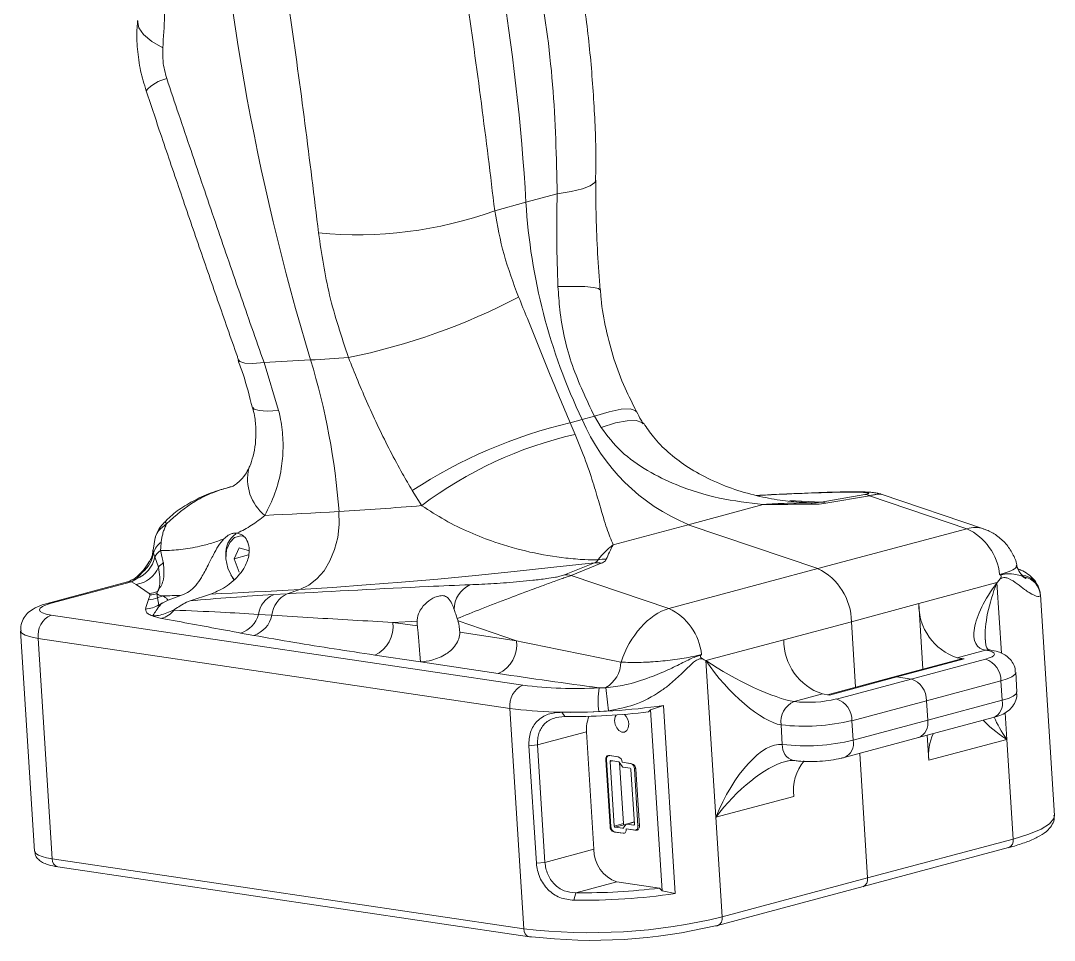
# Paper-space layout 'Лист2' of a CAD drawing. Header units: millimetres. Extents: x 17 to 391, y 20 to 263.
# Drawn here: x 288 to 391, y 20.4 to 112.1 of the extents above; entities that cross this region are included whole.
import ezdxf

# ---------------------------------------------------------------- set-up
doc = ezdxf.new("R2010")
doc.units = ezdxf.units.MM

psp = doc.layouts.new('Лист2')

# ---------------------------------------------------------------- linework, layer by layer
at = {"color": 7, "linetype": 'Continuous', "lineweight": 15}
for p, q in [((338.36, 93.96), (341.47, 94.79)), ((338.36, 93.96), (335.25, 93.12)), ((313.72, 73.21), (312.26, 77.99)), ((343.96, 72.31), (342.75, 71.98)), ((343.96, 72.31), (345.18, 72.63)), ((345.84, 71.51), (345.18, 72.63)), ((343.25, 70.82), (342.75, 71.98)), ((309.09, 65.63), (308.61, 65.51)), ((327.03, 65.22), (327.98, 63.71)), ((366.93, 64.98), (367.15, 65)), ((367.33, 65.01), (367.15, 65)), ((367.78, 64.07), (372.12, 64.83)), ((372.58, 64.71), (368.24, 63.96)), ((382.3, 61.42), (372.58, 64.71)), ((383.95, 61.4), (373.76, 64.86)), ((354.52, 61.82), (361.99, 63.83)), ((354.52, 61.82), (347.05, 59.82)), ((367.45, 57.44), (354.52, 61.82)), ((367.45, 57.44), (382.3, 61.42)), ((301.43, 60.53), (301.23, 59.29)), ((308.46, 58.76), (308.46, 58.65)), ((309.79, 59.5), (309.28, 58.43)), ((310.7, 58.81), (309.28, 58.43)), ((310.81, 59.22), (309.79, 59.5)), ((301.75, 57.58), (301.37, 58.61)), ((309.28, 58.43), (309.79, 57.09)), ((345.2, 58.02), (342.21, 56.81)), ((342.88, 56.76), (345.87, 57.97)), ((299.55, 56.43), (300.16, 57.08)), ((308.96, 56.81), (309.01, 56.71)), ((352.6, 53.46), (342.88, 56.76)), ((367.45, 57.44), (352.6, 53.46)), ((298.66, 56.11), (290.67, 53.97)), ((291.06, 53.99), (299.06, 56.13)), ((299.06, 56.13), (299.55, 56.43)), ((299.06, 56.13), (299.53, 55.86)), ((299.53, 55.86), (300.83, 54.96)), ((377.5, 53.95), (385.28, 56.04)), ((300.91, 54.83), (300.76, 54.35)), ((300.83, 54.96), (300.91, 54.83)), ((301.57, 54.95), (301.66, 55.17)), ((301.66, 54.54), (301.57, 54.95)), ((302.71, 54.3), (304.05, 54.78)), ((306.92, 54.9), (304.89, 54.23)), ((314.57, 54.93), (313.19, 54.85)), ((315.83, 55.36), (314.57, 54.93)), ((391.01, 32.83), (389.62, 54.82)), ((301.78, 53.81), (301.66, 54.54)), ((302.71, 54.3), (302.19, 54.04)), ((370.79, 52.15), (377.5, 53.95)), ((377.92, 47.42), (377.5, 53.95)), ((338.05, 45.83), (291.05, 52.81)), ((303.22, 53.31), (303.34, 53.38)), ((303.3, 53.3), (303.22, 53.31)), ((313.05, 52.79), (311.7, 52.88)), ((325.1, 52.08), (327.52, 52.19)), ((327.54, 51.72), (325.1, 52.08)), ((331.59, 52.22), (331.51, 52.46)), ((331.59, 52.22), (337.41, 50.25)), ((370.79, 52.15), (364.07, 50.35)), ((371.2, 45.62), (370.79, 52.15)), ((288.01, 51.24), (289.4, 29.28)), ((291.15, 28.52), (289.76, 50.48)), ((289.76, 50.48), (336.76, 43.49)), ((309.92, 51.02), (311.24, 50.78)), ((337.41, 50.25), (331.76, 51.09)), ((364.07, 50.35), (356.29, 48.27)), ((323.29, 48.82), (327.85, 48.14)), ((381.65, 48.42), (374.93, 46.62)), ((382.04, 48.44), (375.32, 46.64)), ((376.73, 46.43), (384.16, 48.42)), ((384.16, 49.3), (381.34, 48.55)), ((381.34, 48.55), (382.04, 48.44)), ((327.85, 48.14), (335.6, 46.98)), ((357.28, 32.65), (356.29, 48.27)), ((374.93, 46.62), (368.4, 44.87)), ((368.6, 44.84), (375.32, 46.64)), ((376.73, 46.43), (369.31, 44.44)), ((376.73, 46.43), (375.32, 46.64)), ((387.28, 45.15), (387.16, 47.1)), ((346.32, 45.57), (345.64, 45.56)), ((385.69, 46.26), (378.26, 44.27)), ((385.81, 44.31), (385.69, 46.26)), ((365.07, 44.19), (367.9, 44.95)), ((367.9, 44.95), (368.6, 44.84)), ((378.39, 42.32), (385.81, 44.31)), ((336.76, 43.49), (338.14, 21.53)), ((345.61, 43.18), (346.6, 43.26)), ((350.78, 43.35), (350.57, 43.16)), ((350.78, 43.35), (352.05, 43.79)), ((351.92, 25.32), (350.78, 43.35)), ((352.05, 43.79), (353.23, 25.04)), ((370.84, 42.28), (378.26, 44.27)), ((378.26, 44.27), (378.39, 42.32)), ((341.95, 43.12), (342.23, 42.69)), ((370.96, 40.33), (370.84, 42.28)), ((378.39, 42.32), (370.96, 40.33)), ((377.49, 40.6), (384.92, 42.59)), ((363.9, 39.91), (363.78, 41.86)), ((344.4, 41.17), (339.52, 39.87)), ((344.4, 41.17), (345.14, 29.46)), ((370.07, 38.61), (377.49, 40.6)), ((378.49, 38.33), (378.33, 40.82)), ((386.27, 40.42), (378.49, 38.33)), ((386.9, 30.48), (386.27, 40.42)), ((338.66, 39.78), (339.52, 39.87)), ((339.4, 28.07), (338.66, 39.78)), ((339.52, 39.87), (340.25, 28.15)), ((346.74, 31.74), (346.32, 38.37)), ((346.39, 38.36), (346.81, 31.73)), ((346.66, 38.81), (346.61, 38.79)), ((346.64, 38.81), (347.55, 38.67)), ((347.55, 38.67), (346.71, 38.8)), ((346.75, 38.21), (347.15, 31.77)), ((347.6, 38.18), (346.81, 38.3)), ((347.99, 37.67), (347.65, 38.15)), ((347.94, 38.13), (348.78, 38.01)), ((347.94, 38.13), (348.92, 37.99)), ((372.4, 26.6), (371.62, 39.02)), ((347.69, 38.09), (348.07, 32.02)), ((348.74, 37.53), (348.04, 37.63)), ((349.17, 31.95), (348.82, 37.42)), ((349.52, 31.8), (349.17, 37.47)), ((349.31, 37.45), (349.66, 31.78)), ((357.28, 32.65), (365.06, 34.73)), ((348.07, 32.02), (347.15, 31.77)), ((348.06, 31.57), (348.35, 31.95)), ((349.15, 32.18), (348.38, 31.97)), ((348.4, 31.97), (349.1, 31.87)), ((357.9, 22.71), (357.28, 32.65)), ((348.04, 31.06), (347.12, 31.19)), ((347.19, 31.18), (348.04, 31.06)), ((348.15, 31.91), (347.23, 31.66)), ((347.23, 31.66), (348.02, 31.55)), ((348.15, 31.91), (348.3, 31.89)), ((349.2, 31.37), (348.36, 31.49)), ((349.34, 31.35), (348.36, 31.49)), ((349.3, 31.37), (349.58, 31.45)), ((372.4, 26.6), (386.9, 30.48)), ((345.14, 29.46), (340.25, 28.15)), ((371.95, 25.74), (386.45, 29.62)), ((338.14, 21.53), (291.15, 28.52)), ((339.4, 28.07), (340.25, 28.15)), ((291.71, 27.72), (338.7, 20.73)), ((347.43, 26.22), (343.34, 25.12)), ((347.43, 26.22), (351.68, 25.58)), ((372.4, 26.6), (357.9, 22.71)), ((343.34, 25.12), (343.14, 24.38)), ((351.68, 25.58), (351.92, 25.32)), ((351.92, 25.32), (353.23, 25.04)), ((357.46, 21.85), (371.95, 25.74))]:
    psp.add_line(p, q, dxfattribs=at)
at = {"color": 8, "linetype": 'Continuous', "lineweight": 15}
for p, q in [((365.87, 64.05), (366.79, 64)), ((300.16, 57.08), (300.86, 58.17)), ((385.73, 49.01), (385.28, 56.04)), ((386.27, 40.42), (386.1, 43.06)), ((346.39, 38.39), (346.32, 38.37)), ((346.98, 38.28), (346.75, 38.21)), ((349.3, 37.5), (349.17, 37.47)), ((349.15, 32.17), (348.4, 31.97)), ((346.81, 31.75), (346.74, 31.74)), ((347.13, 31.2), (347.12, 31.19)), ((348.05, 31.56), (348.02, 31.55)), ((349.14, 31.88), (349.1, 31.87)), ((349.53, 31.4), (349.34, 31.35)), ((349.52, 31.8), (349.66, 31.84))]:
    psp.add_line(p, q, dxfattribs=at)
at = {"color": 8, "linetype": 'Continuous', "lineweight": 15, "flags": 128}
for points in [[(299.67, 112.07), (299.67, 112.05), (299.79, 111.37), (300.26, 110.68), (301.07, 110), (302.18, 109.37)], [(341.47, 94.79), (342.88, 95.03), (343.98, 95.3), (344.77, 95.6), (345.21, 95.92), (345.31, 96.16)], [(341.55, 85.57), (343.03, 85.58), (344.22, 85.55), (345.09, 85.47), (345.59, 85.36), (345.73, 85.24)], [(309.72, 78.26), (309.86, 78.09), (310.35, 77.92), (311.16, 77.89), (312.26, 77.99)], [(311.14, 73.49), (311.28, 73.33), (311.77, 73.19), (312.59, 73.15), (313.72, 73.21)], [(345.18, 72.63), (346.66, 73.07), (347.85, 73.32), (348.73, 73.37), (349.25, 73.21), (349.36, 73.08)], [(345.84, 71.51), (347.28, 71.96), (348.46, 72.19), (349.35, 72.21), (349.9, 72.02), (350.03, 71.88)], [(367.78, 64.07), (365.83, 64.18), (364.64, 64.22)], [(299.91, 56.94), (300.01, 57.02), (300.16, 57.08)], [(298.66, 56.11), (298.79, 56.14), (299.06, 56.13)], [(299.16, 56.33), (299.31, 56.39), (299.55, 56.43)], [(290.67, 53.97), (290.79, 53.99), (291.06, 53.99)], [(288.01, 51.24), (288.13, 51.02), (288.46, 50.81), (289.02, 50.63), (289.76, 50.48)], [(384.16, 49.3), (384.44, 49.34), (384.58, 49.33)], [(387.16, 47.1), (387.16, 47.08), (387.06, 46.87), (386.77, 46.66), (386.31, 46.45), (385.69, 46.26)], [(385.81, 44.31), (386.43, 44.5), (386.9, 44.71), (387.18, 44.92), (387.28, 45.13), (387.28, 45.15)], [(386.9, 30.48), (388.47, 30.96), (389.69, 31.48), (390.52, 32), (390.95, 32.53), (391.01, 32.83)], [(291.15, 28.52), (290.59, 28.62), (290.14, 28.74), (289.79, 28.87), (289.54, 29.03), (289.42, 29.19), (289.4, 29.28)]]:
    psp.add_lwpolyline(points, dxfattribs=at)
at = {"color": 7, "linetype": 'Continuous', "lineweight": 15, "flags": 128}
for points in [[(312.26, 77.99), (312.83, 78.02), (313.41, 78.05), (313.98, 78.08), (314.56, 78.11), (315.14, 78.14), (315.73, 78.18), (316.31, 78.21), (316.9, 78.24)], [(312.34, 62.75), (313.24, 62.79), (314.15, 62.83), (315.06, 62.88), (315.98, 62.93), (316.91, 62.98), (317.84, 63.03), (318.78, 63.08), (319.73, 63.14)], [(319.73, 63.14), (319.75, 61.83), (319.6, 60.55), (319.29, 59.33), (318.83, 58.22), (318.24, 57.23), (317.52, 56.42), (316.71, 55.78), (315.83, 55.36)], [(310.16, 60.69), (309.96, 60.71), (309.33, 60.54), (308.84, 60.06), (308.53, 59.31), (308.47, 58.42), (308.66, 57.48), (309.06, 56.64), (309.29, 56.34)], [(345.2, 58.02), (341.15, 57.57), (337.19, 57.14), (333.33, 56.76), (329.59, 56.4), (325.95, 56.09), (322.45, 55.81), (319.07, 55.57), (315.83, 55.36)], [(309.27, 56.32), (309.13, 56.52), (309.01, 56.71)], [(302.19, 54.71), (302.42, 54.72), (302.65, 54.73), (302.88, 54.74), (303.12, 54.75), (303.35, 54.76), (303.58, 54.76), (303.82, 54.77), (304.05, 54.78)], [(306.92, 54.9), (308, 54.95), (309.09, 55), (310.19, 55.06), (311.3, 55.11), (312.42, 55.17), (313.55, 55.23), (314.68, 55.3), (315.83, 55.36)], [(291.05, 52.81), (290.55, 52.91), (290.19, 53.03), (289.96, 53.18), (289.89, 53.33), (289.96, 53.5), (290.19, 53.67), (290.56, 53.84), (291.06, 53.99)], [(381.65, 48.42), (381.77, 48.45), (382.04, 48.44)], [(384.16, 48.42), (384.53, 48.54), (384.81, 48.66), (384.98, 48.79), (385.04, 48.92), (384.98, 49.03), (384.81, 49.14), (384.54, 49.23), (384.16, 49.3)], [(375.32, 46.64), (375.05, 46.65), (374.93, 46.62)], [(375.32, 46.64), (375.05, 46.65), (374.93, 46.62)], [(348.6, 41.92), (348.55, 41.56), (348.4, 41.29), (348.17, 41.14), (347.9, 41.14), (347.63, 41.29), (347.4, 41.56), (347.24, 41.91), (347.19, 42.29), (347.24, 42.65), (347.34, 42.84)], [(346.32, 38.37), (346.32, 38.47), (346.33, 38.56), (346.36, 38.64), (346.4, 38.7), (346.45, 38.76), (346.51, 38.79), (346.57, 38.81), (346.64, 38.81)], [(346.71, 38.8), (346.64, 38.8), (346.58, 38.78), (346.52, 38.75), (346.47, 38.69), (346.43, 38.63), (346.4, 38.55), (346.39, 38.46), (346.39, 38.36)], [(346.81, 38.3), (346.8, 38.3), (346.78, 38.3), (346.77, 38.29), (346.76, 38.28), (346.75, 38.27), (346.75, 38.25), (346.75, 38.23), (346.75, 38.21)], [(349.1, 31.87), (349.11, 31.87), (349.13, 31.87), (349.14, 31.88), (349.15, 31.89), (349.16, 31.9), (349.16, 31.92), (349.16, 31.94), (349.17, 31.95)], [(348.04, 31.06), (348.1, 31.06), (348.17, 31.08), (348.23, 31.11), (348.28, 31.16), (348.31, 31.23), (348.34, 31.31), (348.36, 31.4), (348.36, 31.49)], [(348.36, 31.49), (348.36, 31.4), (348.34, 31.31), (348.31, 31.23), (348.28, 31.16), (348.23, 31.11), (348.17, 31.08), (348.1, 31.06), (348.04, 31.06)], [(349.2, 31.37), (349.27, 31.37), (349.33, 31.39), (349.39, 31.42), (349.44, 31.47), (349.48, 31.54), (349.51, 31.62), (349.52, 31.71), (349.52, 31.8)], [(349.66, 31.78), (349.66, 31.69), (349.65, 31.6), (349.62, 31.52), (349.58, 31.45), (349.53, 31.4), (349.48, 31.37), (349.41, 31.35), (349.34, 31.35)], [(357.46, 21.85), (357.4, 21.84), (357.26, 21.84)], [(338.7, 20.73), (338.77, 20.72), (338.91, 20.74)]]:
    psp.add_lwpolyline(points, dxfattribs=at)
at = {"color": 7, "linetype": 'Continuous', "lineweight": 15}
for centre, radius, start, end in [((122.78, 81.33), 215.95, 3.3517, 15.7113), ((542.95, 146.9), 236.24, 183.0572, 196.894), ((396.24, 97.38), 57.98, 183.3841, 205.6248), ((321.53, 131.09), 40.37, 264.5397, 289.8652), ((308.02, 140.84), 63.63, 281.4693, 297.7317), ((296.74, 422.09), 344.44, 273.3556, 273.9842), ((249.93, 57.89), 70, 4.3002, 16.9067), ((362.06, 79.98), 19.65, 202.9715, 247.4474), ((354.15, 23.81), 49.5, 103.3166, 123.2216), ((352.14, 31.72), 40.1, 102.8156, 127.0608), ((366.66, 63.83), 0.21, 7.3439, 53.6828), ((367.76, 62.99), 1.09, 63.6604, 89.004), ((372.1, 63.74), 1.09, 63.6453, 89.041), ((297.65, 436.67), 374.18, 273.3829, 274.649), ((310.71, 59.01), 2.26, 123.4634, 186.279), ((379.87, 56.24), 5.72, 6.0375, 64.8279), ((303.08, 58.48), 1.91, 123.8244, 163.7495), ((298.44, 59.33), 2.82, 307.3452, 353.6004), ((303, 57.69), 1.87, 123.9005, 150.4127), ((298.51, 59.15), 2.92, 290.8337, 349.2369), ((303.73, 55.96), 2.56, 125.8924, 140.6669), ((345.36, 55.91), 2.12, 76.0183, 94.3235), ((346.16, 55.29), 3.09, 86.2711, 101.9683), ((299.1, 58.71), 2.88, 278.5287, 336.9691), ((342.37, 54.7), 2.12, 76.0243, 94.3561), ((364.86, 52.1), 5.93, 0.4625, 64.0776), ((333.94, 53.34), 2.74, 115.136, 179.1304), ((300.55, 57.77), 2.83, 275.7306, 292.9675), ((300.72, 57.68), 2.86, 273.8, 287.3113), ((302.87, 51.83), 2.96, 103.2294, 114.054), ((314.22, 52.52), 2.54, 113.8685, 171.9816), ((315.64, 52.55), 2.6, 114.3595, 174.7645), ((300.32, 56.22), 2.81, 272.6993, 301.2277), ((300.65, 57.14), 2.8, 272.2893, 291.1081), ((303.42, 51.27), 3.03, 114.0181, 122.8287), ((383.1, 53.86), 5.6, 179.0281, 251.6161), ((291.96, 50.79), 2.22, 114.1615, 187.8909), ((301.48, 54.7), 2.29, 284.7935, 322.4812), ((305.59, 52.06), 2.61, 149.6106, 151.5239), ((309.11, 53.58), 2.69, 287.6082, 344.7447), ((310.38, 53.37), 2.73, 288.352, 347.6738), ((350.17, 48.28), 5.72, 6.0375, 64.8279), ((322.02, 51.65), 3.11, 294.1615, 7.8909), ((331.61, 52.17), 4.09, 179.7129, 186.3482), ((327.47, 51.01), 4.29, 1.0224, 16.417), ((334.33, 49.82), 3.11, 294.1615, 7.8909), ((369.66, 50.26), 5.6, 179.0281, 251.6161), ((383.45, 46.3), 2.24, 359.0281, 71.6161), ((344.74, 48.23), 3.09, 300.7301, 358.0402), ((376.02, 44.31), 2.24, 359.0281, 71.6161), ((338.96, 43.8), 2.22, 114.1615, 187.8909), ((343.3, 86.98), 41.49, 262.7207, 273.2241), ((356.35, 44.25), 10.79, 173.0534, 185.6968), ((377.04, 48.02), 30.81, 184.5476, 188.8765), ((366.48, 56.19), 12.08, 263.3215, 283.5457), ((368.6, 42.32), 2.24, 359.0281, 71.6161), ((342.89, 91.51), 48.4, 262.7207, 273.2241), ((342.75, 108.02), 64.9, 269.2998, 278.2388), ((365.98, 42.16), 2.22, 114.1615, 187.8909), ((342.97, 104.7), 62.01, 269.3215, 277.0441), ((347.75, 41.44), 3.36, 157.8821, 184.6006), ((347.25, 41.93), 1.35, 359.4316, 46.484), ((366.12, 61.86), 20.13, 263.3215, 283.5457), ((376.83, 42.03), 1.59, 294.9234, 10.3567), ((366.25, 59.9), 20.13, 263.3215, 283.5457), ((383.87, 38.81), 5.4, 156.3304, 185.086), ((347.38, 38.14), 0.56, 359.0281, 71.6161), ((347.58, 38.1), 0.0813, 32.3318, 77.8758), ((369.73, 35.31), 4.71, 141.0661, 187.0941), ((348.06, 37.71), 0.0813, 212.3318, 257.8758), ((348.71, 37.42), 0.112, 359.0281, 71.6161), ((348.61, 37.48), 0.56, 359.0281, 71.6161), ((348.75, 37.46), 0.56, 359.0281, 71.6161), ((348.18, 32.01), 0.112, 179.0281, 251.6161), ((348.39, 31.92), 0.0495, 81.8427, 145.7877), ((347.3, 31.73), 0.56, 179.0281, 251.6161), ((347.37, 31.72), 0.56, 179.0281, 251.6161), ((347.26, 31.77), 0.112, 179.0281, 251.6161), ((348.02, 31.59), 0.0495, 261.8427, 325.7877), ((348.49, 29.4), 3.36, 179.0281, 251.6161), ((371.62, 26.45), 0.793, 294.9234, 10.3567), ((343.93, 89.27), 64.9, 269.2998, 278.2388), ((344.08, 87.13), 62.01, 269.3215, 277.0441), ((344.73, 77.08), 55.94, 263.2411, 283.6261), ((345.02, 72.37), 51.99, 263.2513, 283.6159)]:
    psp.add_arc(centre, radius, start, end, dxfattribs=at)
at = {"color": 8, "linetype": 'Continuous', "lineweight": 15}
for centre, radius, start, end in [((303.5, 102.4), 4.01, 103.5007, 138.2514), ((315.29, 66.36), 4.67, 166.4004, 230.7341), ((303.36, 62.79), 1.18, 214.6098, 227.17), ((387.65, 54.82), 1.95, 19.3399, 83.1688), ((387.63, 54.66), 1.99, 3.7588, 79.2238), ((384.35, 43.97), 1.5, 292.3005, 12.9796), ((369.51, 39.99), 1.49, 291.6561, 13.0631), ((365.42, 39.77), 1.52, 175.0203, 254.2218), ((386.17, 30.31), 0.749, 292.3005, 12.9796), ((291.9, 28.45), 0.758, 174.918, 255.0892), ((357.18, 22.55), 0.749, 292.3005, 12.9796), ((338.9, 21.46), 0.758, 174.918, 255.0892)]:
    psp.add_arc(centre, radius, start, end, dxfattribs=at)
for centre, major_axis, ratio, start_param, end_param in [((381.46, 55.91), (2.82, 5.35), 0.612726, 0.098366, 0.516181), ((388.81, 55.51), (3.49, 7.67), 0.40896, 1.687863, 2.48011), ((389.79, 39.89), (6.3, -3.39), 0.19117, 3.629312, 4.224644), ((389.79, 39.89), (-4.97, 5.68), 0.32753, 0.807875, 1.203149), ((360.8, 32.12), (5.37, 5.88), 0.382855, 0.539845, 1.823225)]:
    psp.add_ellipse(centre, major_axis=major_axis, ratio=ratio, start_param=start_param, end_param=end_param, dxfattribs=at)
at = {"color": 7, "linetype": 'Continuous', "lineweight": 15}
for centre, major_axis, ratio, start_param, end_param in [((388.81, 55.51), (5.37, 5.88), 0.382855, 1.823225, 3.394022), ((351.77, 47.95), (2.82, 5.35), 0.612726, 0.516181, 1.852896), ((341.65, 51.39), (44.64, -9.16), 0.043308, 4.626086, 4.860168), ((359.81, 47.75), (-4.97, 5.68), 0.32753, 1.203149, 2.773945), ((359.81, 47.75), (6.3, -3.39), 0.19117, 4.224644, 5.79544), ((341.82, 48.65), (44.97, -6.35), 0.055977, 4.581485, 4.805191), ((360.8, 32.12), (3.49, 7.67), 0.40896, 0.117067, 1.687863), ((360.8, 32.12), (5.37, 5.88), 0.382855, 0.497306, 0.539845)]:
    psp.add_ellipse(centre, major_axis=major_axis, ratio=ratio, start_param=start_param, end_param=end_param, dxfattribs=at)
for points, knots in [([(345.29, 96.15), (345.3, 96.44), (345.37, 98.77), (345.2, 103.13), (344.76, 109.23), (343.98, 115.31), (342.9, 121.35), (341.51, 127.36), (339.8, 133.29), (338.3, 137.83), (337.28, 140.36), (337.03, 140.96)], [0, 0, 0, 0, 0.019148, 0.152585, 0.286118, 0.419803, 0.553707, 0.687891, 0.822419, 0.957172, 1, 1, 1, 1]), ([(341.47, 94.79), (341.39, 98.43), (341.22, 105.74), (339.68, 116.76), (337.25, 127.8), (334.74, 135), (333.48, 138.62)], [0, 0, 0, 0, 0.244718, 0.49146, 0.744621, 1, 1, 1, 1]), ([(335.25, 93.12), (334.82, 96.67), (333.95, 103.79), (332.42, 114.81), (330.73, 126.05), (329.47, 133.59), (328.84, 137.37)], [0, 0, 0, 0, 0.244718, 0.49146, 0.744621, 1, 1, 1, 1]), ([(302.18, 109.37), (302.31, 111.48), (302.57, 115.75), (302.28, 122.15), (301.61, 128.28), (300.87, 132.05), (300.5, 133.95)], [0, 0, 0, 0, 0.264979, 0.537606, 0.766463, 1, 1, 1, 1]), ([(311.46, 134.58), (311.48, 134.44), (312.09, 130.78), (313.26, 123.51), (314.88, 112.68), (316.38, 101.73), (317.25, 94.53), (317.69, 90.9)], [0, 0, 0, 0, 0.00966, 0.251424, 0.495388, 0.746445, 1, 1, 1, 1]), ([(299.68, 112.05), (299.66, 111.83), (299.56, 110.89), (299.62, 109.22), (299.9, 107.1), (300.32, 105.74), (300.52, 105.07)], [0, 0, 0, 0, 0.096796, 0.399956, 0.707919, 1, 1, 1, 1]), ([(302.57, 106.29), (302.41, 106.87), (302.13, 107.91), (302.17, 108.93), (302.18, 109.37)], [0, 0, 0, 0, 0.561383, 1, 1, 1, 1]), ([(312.26, 77.99), (311.45, 80.3), (309.83, 84.93), (307.4, 91.99), (304.98, 99.13), (303.37, 103.9), (302.57, 106.29)], [0, 0, 0, 0, 0.247568, 0.496082, 0.747536, 1, 1, 1, 1]), ([(300.51, 105.07), (300.95, 103.77), (302.02, 100.59), (303.75, 95.51), (305.69, 89.85), (307.64, 84.2), (308.99, 80.33), (309.68, 78.36), (309.72, 78.26)], [0, 0, 0, 0, 0.145025, 0.354426, 0.565031, 0.775843, 0.987825, 1, 1, 1, 1]), ([(345.76, 85.25), (345.74, 85.39), (345.62, 86.74), (345.46, 89.32), (345.32, 92.83), (345.32, 95.09), (345.32, 96.16)], [0, 0, 0, 0, 0.038737, 0.373462, 0.705201, 1, 1, 1, 1]), ([(341.55, 85.57), (341.49, 87.1), (341.39, 90.17), (341.44, 93.24), (341.47, 94.79)], [0, 0, 0, 0, 0.496067, 1, 1, 1, 1]), ([(337.63, 84.52), (337.1, 85.92), (336.04, 88.74), (335.51, 91.65), (335.25, 93.12)], [0, 0, 0, 0, 0.496067, 1, 1, 1, 1]), ([(317.69, 90.9), (318, 88.83), (318.62, 84.64), (319.99, 80.55), (320.67, 78.49)], [0, 0, 0, 0, 0.495888, 1, 1, 1, 1]), ([(345.18, 72.63), (344.39, 74.29), (342.78, 77.67), (341.78, 82.13), (341.6, 84.8), (341.55, 85.57)], [0, 0, 0, 0, 0.407426, 0.828572, 1, 1, 1, 1]), ([(342.75, 71.98), (342.04, 73.66), (340.62, 77.09), (338.92, 81.36), (337.92, 83.81), (337.63, 84.52)], [0, 0, 0, 0, 0.407426, 0.828572, 1, 1, 1, 1]), ([(349.39, 73.09), (348.99, 73.87), (348.12, 75.56), (347.09, 78.32), (346.31, 81.3), (345.88, 83.61), (345.81, 84.94), (345.79, 85.24)], [0, 0, 0, 0, 0.2067, 0.452344, 0.690098, 0.928725, 1, 1, 1, 1]), ([(320.67, 78.49), (320.98, 77.72), (321.91, 75.38), (323.67, 71.43), (325.53, 67.79), (326.71, 65.78), (327.03, 65.22)], [0, 0, 0, 0, 0.1656799, 0.509531, 0.8643666, 1, 1, 1, 1]), ([(309.67, 78.24), (309.84, 77.77), (310.41, 76.22), (310.82, 74.6), (311.1, 73.47)], [0, 0, 0, 0, 0.302976, 1, 1, 1, 1]), ([(311.12, 73.48), (311.19, 73.22), (311.38, 72.47), (311.48, 71.23), (311.43, 69.86), (311.19, 68.66), (310.94, 67.85), (310.78, 67.53), (310.75, 67.47)], [0, 0, 0, 0, 0.11027, 0.314318, 0.529617, 0.744588, 0.950419, 1, 1, 1, 1]), ([(312.34, 62.75), (312.7, 63.46), (313.42, 64.89), (314, 67.2), (314.21, 69.44), (314.11, 71.18), (313.9, 72.44), (313.77, 72.99), (313.72, 73.21)], [0, 0, 0, 0, 0.2413218, 0.4823426, 0.6679683, 0.8535085, 0.9403754, 1, 1, 1, 1]), ([(350.06, 71.87), (349.98, 71.99), (349.74, 72.38), (349.54, 72.81), (349.39, 73.1)], [0, 0, 0, 0, 0.304346, 1, 1, 1, 1]), ([(361.99, 63.83), (360.53, 64), (357.58, 64.35), (353.7, 65.56), (350.42, 67.16), (347.77, 69), (346.48, 70.68), (345.84, 71.51)], [0, 0, 0, 0, 0.238755, 0.483019, 0.654258, 0.830298, 1, 1, 1, 1]), ([(365.87, 64.06), (365.14, 64.11), (363.67, 64.23), (361.3, 64.69), (358.86, 65.39), (356.47, 66.4), (354.33, 67.6), (352.53, 68.99), (351.08, 70.43), (350.4, 71.46), (350.09, 71.93)], [0, 0, 0, 0, 0.127158, 0.257321, 0.40198, 0.5441, 0.676397, 0.796213, 0.908935, 1, 1, 1, 1]), ([(347.05, 59.82), (346.84, 60.33), (346.41, 61.36), (345.82, 63.44), (345.13, 65.74), (344.39, 68.09), (343.62, 69.92), (343.25, 70.82)], [0, 0, 0, 0, 0.238755, 0.483019, 0.654258, 0.830298, 1, 1, 1, 1]), ([(310.75, 67.46), (310.65, 67.26), (310.41, 66.76), (309.79, 66.1), (309.32, 65.75), (309.07, 65.61), (309.09, 65.62), (309.09, 65.62)], [0, 0, 0, 0, 0.2199269, 0.5317885, 0.7431375, 0.9208521, 1, 1, 1, 1]), ([(308.4, 65.44), (308.17, 65.37), (307.28, 65.13), (305.84, 64.54), (304.19, 63.62), (303.05, 62.79), (302.53, 62.23), (302.41, 62.1)], [0, 0, 0, 0, 0.106023, 0.398749, 0.670434, 0.923564, 1, 1, 1, 1]), ([(302.56, 61.92), (303.48, 62.74), (304.89, 64), (307.01, 64.98), (308.18, 65.38), (308.78, 65.55), (308.94, 65.59), (308.98, 65.6), (308.99, 65.6)], [0, 0, 0, 0, 0.481758, 0.739975, 0.932873, 0.983208, 0.997361, 1, 1, 1, 1]), ([(367.17, 65), (366.24, 64.96), (364.27, 64.89), (362.32, 64.79), (361.29, 64.73)], [0, 0, 0, 0, 0.476939, 1, 1, 1, 1]), ([(372.12, 64.83), (372.19, 64.84), (372.34, 64.87), (372.48, 64.91), (372.55, 64.96), (372.35, 65.02), (371.85, 65.05), (370.77, 65.07), (369.18, 65.06), (367.68, 65), (366.93, 64.98)], [0, 0, 0, 0, 0.024686, 0.049311, 0.088235, 0.165188, 0.296698, 0.428819, 0.71423, 1, 1, 1, 1]), ([(373.75, 64.86), (373.74, 64.87), (373.59, 64.92), (373.34, 64.97), (373.04, 65.02), (372.59, 65.07), (371.68, 65.1), (370.2, 65.1), (368.6, 65.06), (367.6, 65.02), (367.33, 65.01)], [0, 0, 0, 0, 0.005303, 0.048228, 0.08612, 0.148198, 0.283126, 0.592049, 0.892913, 1, 1, 1, 1]), ([(361.99, 63.83), (362, 63.83), (362.8, 63.88), (364.38, 63.98), (365.99, 63.99), (366.79, 64)], [0, 0, 0, 0, 0.00649, 0.503917, 1, 1, 1, 1]), ([(366.87, 63.86), (365.25, 63.85), (363.62, 63.85), (362, 63.83), (361.99, 63.83)], [0, 0, 0, 0, 0.993027, 1, 1, 1, 1]), ([(366.79, 64), (366.91, 64), (367.19, 64), (367.54, 64.03), (367.72, 64.07), (367.78, 64.07)], [0, 0, 0, 0, 0.34083, 0.810765, 1, 1, 1, 1]), ([(368.24, 63.96), (367.95, 63.92), (367.52, 63.86), (367.03, 63.86), (366.87, 63.86)], [0, 0, 0, 0, 0.663838, 1, 1, 1, 1]), ([(327.98, 63.71), (328.75, 63.22), (330.35, 62.18), (332.76, 61.02), (335.58, 59.92), (338.76, 59.03), (341.76, 58.53), (344.01, 58.33), (345.09, 58.31), (345.52, 58.31)], [0, 0, 0, 0, 0.131484, 0.275271, 0.420072, 0.622058, 0.825283, 0.93024, 1, 1, 1, 1]), ([(301.44, 60.53), (301.45, 60.57), (301.48, 60.81), (301.8, 61.33), (302.28, 61.7), (302.56, 61.92)], [0, 0, 0, 0, 0.081841, 0.460018, 1, 1, 1, 1]), ([(302.55, 62.27), (302.39, 62.11), (302.03, 61.74), (301.67, 61.23), (301.55, 60.86), (301.52, 60.76)], [0, 0, 0, 0, 0.359599, 0.82828, 1, 1, 1, 1]), ([(302.02, 60.06), (302.03, 60.2), (302.07, 60.48), (302.16, 60.89), (302.29, 61.31), (302.43, 61.65), (302.53, 61.86), (302.56, 61.92)], [0, 0, 0, 0, 0.218705, 0.438739, 0.662503, 0.887426, 1, 1, 1, 1]), ([(309.6, 60.98), (309.84, 61.1), (310.32, 61.34), (311.02, 61.76), (311.7, 62.21), (312.13, 62.57), (312.34, 62.75)], [0, 0, 0, 0, 0.248716, 0.497845, 0.748548, 1, 1, 1, 1]), ([(309.6, 60.98), (309.73, 60.94), (310.07, 60.86), (310.51, 60.43), (310.79, 59.72), (310.81, 58.74), (310.35, 57.45), (309.21, 56.12), (307.91, 55.27), (307.15, 54.99), (306.92, 54.9)], [0, 0, 0, 0, 0.066388, 0.161577, 0.258745, 0.360365, 0.501034, 0.700645, 0.90997, 1, 1, 1, 1]), ([(309.6, 60.98), (309.5, 60.98), (309.3, 61), (309, 60.92), (308.7, 60.77), (308.46, 60.59), (308.32, 60.45), (308.27, 60.41)], [0, 0, 0, 0, 0.220771, 0.447644, 0.668517, 0.896185, 1, 1, 1, 1]), ([(387.27, 57.78), (387.27, 57.79), (387.22, 58.19), (386.87, 58.94), (386.21, 59.96), (385.31, 60.75), (384.52, 61.22), (384.05, 61.35), (383.94, 61.38)], [0, 0, 0, 0, 0.005471, 0.237502, 0.472349, 0.713233, 0.931908, 1, 1, 1, 1]), ([(301.96, 59.24), (302.03, 59.24), (302.69, 59.23), (303.97, 59.31), (305.62, 59.6), (307.06, 59.97), (307.87, 60.26), (308.27, 60.41)], [0, 0, 0, 0, 0.039401, 0.333732, 0.630015, 0.814752, 1, 1, 1, 1]), ([(301.96, 59.24), (301.96, 59.38), (301.98, 59.66), (302.01, 59.93), (302.02, 60.06)], [0, 0, 0, 0, 0.4994347, 1, 1, 1, 1]), ([(304.05, 54.78), (304.31, 54.9), (305.12, 55.27), (305.89, 56.26), (306.62, 57.63), (307.17, 58.76), (307.69, 59.7), (308.07, 60.2), (308.27, 60.4), (308.27, 60.41)], [0, 0, 0, 0, 0.142793, 0.448564, 0.632182, 0.771877, 0.885419, 0.999375, 1, 1, 1, 1]), ([(347.05, 59.82), (347.05, 59.82), (346.77, 59.59), (346.21, 59.11), (345.75, 58.57), (345.52, 58.31)], [0, 0, 0, 0, 0.00649, 0.503917, 1, 1, 1, 1]), ([(346.36, 58.37), (346.57, 58.85), (346.79, 59.34), (347.05, 59.82), (347.05, 59.82)], [0, 0, 0, 0, 0.993027, 1, 1, 1, 1]), ([(301.18, 59.29), (301.17, 59.14), (301.17, 58.73), (300.98, 58.33), (300.87, 58.19), (300.86, 58.18)], [0, 0, 0, 0, 0.3677151, 0.9498638, 1, 1, 1, 1]), ([(301.37, 58.61), (301.35, 58.66), (301.3, 58.8), (301.27, 58.93), (301.25, 59.01)], [0, 0, 0, 0, 0.413888, 1, 1, 1, 1]), ([(302.23, 58.03), (302.2, 58.14), (302.11, 58.5), (302.02, 58.93), (301.96, 59.24)], [0, 0, 0, 0, 0.289718, 1, 1, 1, 1]), ([(300.86, 58.18), (300.85, 58.16), (300.62, 57.79), (300.3, 57.33), (299.98, 57.02), (299.91, 56.96)], [0, 0, 0, 0, 0.03929, 0.791918, 1, 1, 1, 1]), ([(301.66, 55.17), (301.87, 55.5), (302.39, 56.27), (302.29, 57.39), (302.23, 58.03)], [0, 0, 0, 0, 0.4260758, 1, 1, 1, 1]), ([(345.52, 58.31), (345.52, 58.27), (345.5, 58.19), (345.37, 58.1), (345.24, 58.04), (345.2, 58.02)], [0, 0, 0, 0, 0.34083, 0.810765, 1, 1, 1, 1]), ([(345.87, 57.97), (346.03, 58.05), (346.27, 58.17), (346.34, 58.32), (346.36, 58.37)], [0, 0, 0, 0, 0.663838, 1, 1, 1, 1]), ([(388.2, 56.45), (388.2, 56.45), (388.21, 56.45), (387.94, 56.61), (387.58, 57.04), (387.3, 57.49), (387.28, 57.77), (387.28, 57.78)], [0, 0, 0, 0, 0.1677297, 0.416212, 0.6878126, 0.983913, 1, 1, 1, 1]), ([(299.91, 56.94), (299.85, 56.89), (299.61, 56.63), (299.32, 56.4), (299.15, 56.32), (299.14, 56.32)], [0, 0, 0, 0, 0.211422, 0.974921, 1, 1, 1, 1]), ([(301.66, 55.17), (301.73, 55.35), (302, 55.99), (301.85, 56.91), (301.75, 57.58)], [0, 0, 0, 0, 0.280442, 1, 1, 1, 1]), ([(331.51, 52.46), (332.3, 52.78), (333.87, 53.41), (336.47, 54.42), (338.62, 55.23), (340.2, 55.81), (341.18, 56.17), (341.97, 56.45), (342.5, 56.63), (342.75, 56.71), (342.88, 56.76)], [0, 0, 0, 0, 0.250243, 0.499811, 0.700165, 0.769413, 0.863617, 0.919572, 0.95898, 1, 1, 1, 1]), ([(342.21, 56.81), (342.15, 56.79), (342.02, 56.74), (341.7, 56.66), (341.16, 56.55), (340.23, 56.41), (339.04, 56.27), (337.26, 56.1), (335.12, 55.93), (333.56, 55.86), (332.78, 55.83)], [0, 0, 0, 0, 0.024686, 0.049311, 0.088235, 0.165188, 0.296698, 0.428819, 0.71423, 1, 1, 1, 1]), ([(385.65, 56.8), (385.62, 56.81), (385.59, 56.82), (385.56, 56.84), (385.56, 56.84)], [0, 0, 0, 0, 0.890143, 1, 1, 1, 1]), ([(385.58, 56.38), (385.6, 56.41), (385.65, 56.48), (385.7, 56.57), (385.72, 56.65), (385.72, 56.69), (385.71, 56.74), (385.69, 56.77), (385.67, 56.79), (385.66, 56.79), (385.65, 56.8)], [0, 0, 0, 0, 0.264661, 0.531356, 0.629329, 0.728067, 0.806897, 0.885731, 0.966307, 1, 1, 1, 1]), ([(389.48, 55.47), (389.35, 55.75), (389.1, 56.28), (388.5, 56.82), (387.98, 57.17), (387.59, 57.32), (387.45, 57.38)], [0, 0, 0, 0, 0.282549, 0.53652, 0.835117, 1, 1, 1, 1]), ([(299.15, 56.34), (298.99, 56.26), (298.79, 56.14), (298.63, 56.11), (298.59, 56.1)], [0, 0, 0, 0, 0.745102, 1, 1, 1, 1]), ([(332.78, 55.83), (331.4, 55.77), (325.32, 55.52), (319.25, 55.18), (314.57, 54.93)], [0, 0, 0, 0, 0.2269452, 1, 1, 1, 1]), ([(385.28, 56.04), (385.29, 56.04), (385.39, 56.16), (385.49, 56.27), (385.58, 56.38)], [0, 0, 0, 0, 0.045334, 1, 1, 1, 1]), ([(389.62, 54.79), (389.57, 54.71), (389.45, 54.54), (388.75, 54.89), (387.77, 55.54), (386.99, 56.25), (386.14, 56.57), (385.83, 56.54), (385.66, 56.44), (385.58, 56.38)], [0, 0, 0, 0, 0.226262, 0.4938, 0.591531, 0.881212, 0.930799, 0.966319, 1, 1, 1, 1]), ([(302.19, 54.71), (302.01, 54.75), (301.75, 54.8), (301.62, 54.91), (301.57, 54.95)], [0, 0, 0, 0, 0.698693, 1, 1, 1, 1]), ([(302.71, 54.3), (302.66, 54.35), (302.57, 54.46), (302.4, 54.6), (302.25, 54.68), (302.19, 54.71)], [0, 0, 0, 0, 0.313839, 0.736103, 1, 1, 1, 1]), ([(313.19, 54.85), (311.8, 54.76), (309.13, 54.59), (306.26, 54.35), (304.89, 54.23)], [0, 0, 0, 0, 0.5208678, 1, 1, 1, 1]), ([(331.2, 53.38), (331.13, 53.57), (330.95, 54.02), (330.67, 54.49), (330.28, 54.74), (329.81, 54.76), (329.18, 54.57), (328.45, 54.11), (327.83, 53.39), (327.55, 52.7), (327.53, 52.31), (327.52, 52.19)], [0, 0, 0, 0, 0.100176, 0.245132, 0.356403, 0.448445, 0.540352, 0.683741, 0.8327, 0.948268, 1, 1, 1, 1]), ([(389.62, 54.71), (389.61, 54.84), (389.6, 55.13), (389.52, 55.35), (389.48, 55.46)], [0, 0, 0, 0, 0.450661, 1, 1, 1, 1]), ([(290.67, 53.97), (290.49, 53.92), (289.98, 53.77), (289.34, 53.5), (288.68, 53.02), (288.24, 52.42), (288, 51.8), (288.04, 51.39), (288.05, 51.25)], [0, 0, 0, 0, 0.134736, 0.403496, 0.589233, 0.744693, 0.907643, 1, 1, 1, 1]), ([(300.76, 54.35), (300.67, 54.08), (300.55, 53.77), (300.47, 53.46), (300.45, 53.41)], [0, 0, 0, 0, 0.846166, 1, 1, 1, 1]), ([(301.14, 52.72), (301.15, 52.72), (301.29, 52.93), (301.56, 53.31), (301.82, 53.7)], [0, 0, 0, 0, 0.003962, 1, 1, 1, 1]), ([(301.82, 53.7), (301.81, 53.71), (301.78, 53.75), (301.78, 53.79), (301.78, 53.81)], [0, 0, 0, 0, 0.324609, 1, 1, 1, 1]), ([(302.19, 54.04), (302.05, 53.93), (301.92, 53.83), (301.82, 53.7), (301.82, 53.7)], [0, 0, 0, 0, 0.949685, 1, 1, 1, 1]), ([(303.34, 53.38), (303.53, 53.5), (303.94, 53.75), (304.46, 54.07), (304.77, 54.18), (304.89, 54.23)], [0, 0, 0, 0, 0.3502496, 0.7579788, 1, 1, 1, 1]), ([(300.45, 53.41), (300.48, 53.24), (300.51, 52.99), (300.99, 52.79), (301.14, 52.72)], [0, 0, 0, 0, 0.668761, 1, 1, 1, 1]), ([(303.22, 53.31), (302.8, 53.11), (302.17, 52.82), (301.45, 52.73), (301.19, 52.72), (301.15, 52.72), (301.14, 52.72)], [0, 0, 0, 0, 0.638991, 0.94316, 0.994916, 1, 1, 1, 1]), ([(301.14, 52.72), (301.34, 52.66), (301.61, 52.57), (301.96, 52.5), (302.07, 52.48)], [0, 0, 0, 0, 0.712164, 1, 1, 1, 1]), ([(311.7, 52.88), (310.45, 52.95), (307.71, 53.12), (304.85, 53.24), (303.3, 53.3)], [0, 0, 0, 0, 0.457583, 1, 1, 1, 1]), ([(325.1, 52.08), (322.43, 52.23), (318.36, 52.46), (314.41, 52.71), (313.05, 52.79)], [0, 0, 0, 0, 0.6554716, 1, 1, 1, 1]), ([(331.51, 52.46), (331.46, 52.61), (331.36, 52.94), (331.25, 53.23), (331.2, 53.38)], [0, 0, 0, 0, 0.471317, 1, 1, 1, 1]), ([(302.07, 52.48), (304.12, 52.1), (306.73, 51.61), (309.36, 51.13), (309.92, 51.02)], [0, 0, 0, 0, 0.783317, 1, 1, 1, 1]), ([(327.85, 48.14), (327.85, 48.14), (327.84, 48.27), (327.81, 48.67), (327.74, 49.56), (327.67, 50.43), (327.6, 51.16), (327.56, 51.57), (327.54, 51.72)], [0, 0, 0, 0, 0.002022, 0.350636, 0.593311, 0.773026, 0.916201, 1, 1, 1, 1]), ([(311.24, 50.78), (312.58, 50.54), (316.47, 49.86), (320.59, 49.23), (323.29, 48.82)], [0, 0, 0, 0, 0.344925, 1, 1, 1, 1]), ([(331.76, 51.09), (331.76, 51.04), (331.76, 50.77), (331.64, 50.27), (331.2, 49.55), (330.33, 48.8), (329.13, 48.3), (328.23, 48.16), (327.85, 48.14), (327.85, 48.14)], [0, 0, 0, 0, 0.026252, 0.154578, 0.289272, 0.49804, 0.787106, 0.997979, 1, 1, 1, 1]), ([(384.58, 49.33), (384.54, 49.34), (384.42, 49.37), (384.4, 49.39), (384.3, 49.5), (384.16, 49.83), (384.15, 50.2), (384.14, 50.35)], [0, 0, 0, 0, 0.104666, 0.337286, 0.590817, 0.836169, 1, 1, 1, 1]), ([(355.78, 48.79), (355.73, 48.78), (355.56, 48.75), (355.2, 48.64), (354.43, 48.29), (353.27, 47.69), (351.91, 47.07), (350.23, 46.41), (348.43, 45.81), (346.96, 45.65), (346.32, 45.57)], [0, 0, 0, 0, 0.0185056, 0.0682129, 0.1336195, 0.2962582, 0.4650684, 0.5648198, 0.8126, 1, 1, 1, 1]), ([(346.6, 43.26), (347.45, 43.43), (349.31, 43.78), (351.3, 44.86), (353.25, 46.29), (354.34, 47.5), (355.32, 48.31), (355.66, 48.46), (355.86, 48.45), (355.95, 48.45)], [0, 0, 0, 0, 0.2262615, 0.4937997, 0.5915314, 0.8812122, 0.9307994, 0.9663192, 1, 1, 1, 1]), ([(355.86, 48.88), (355.51, 48.8), (354.67, 48.59), (352.99, 48.33), (351.5, 48.18), (350.07, 48.09), (348.92, 48.07), (348.13, 48.11), (347.83, 48.13)], [0, 0, 0, 0, 0.15575, 0.375388, 0.594953, 0.653321, 0.869771, 1, 1, 1, 1]), ([(355.95, 48.45), (355.92, 48.46), (355.86, 48.5), (355.79, 48.55), (355.76, 48.62), (355.74, 48.66), (355.74, 48.71), (355.75, 48.75), (355.77, 48.78), (355.78, 48.79), (355.78, 48.79)], [0, 0, 0, 0, 0.264661, 0.531356, 0.629329, 0.728067, 0.806897, 0.885731, 0.966307, 1, 1, 1, 1]), ([(355.78, 48.79), (355.8, 48.82), (355.83, 48.85), (355.85, 48.88), (355.86, 48.88)], [0, 0, 0, 0, 0.890143, 1, 1, 1, 1]), ([(356.29, 48.27), (356.29, 48.27), (356.18, 48.33), (356.06, 48.39), (355.95, 48.45)], [0, 0, 0, 0, 0.045334, 1, 1, 1, 1]), ([(387.12, 47.1), (387.12, 47.21), (387.12, 47.58), (386.86, 48.12), (386.43, 48.61), (385.93, 48.95), (385.33, 49.19), (384.87, 49.28), (384.58, 49.33)], [0, 0, 0, 0, 0.0827497, 0.265051, 0.4221843, 0.5749364, 0.7425292, 1, 1, 1, 1]), ([(384.92, 42.59), (385.08, 42.63), (385.48, 42.75), (386.04, 42.99), (386.62, 43.4), (387.06, 43.99), (387.3, 44.59), (387.26, 44.99), (387.24, 45.14)], [0, 0, 0, 0, 0.141197, 0.357061, 0.550112, 0.716511, 0.896031, 1, 1, 1, 1]), ([(338.66, 39.78), (338.66, 40.02), (338.66, 40.49), (338.81, 41.15), (339.08, 41.75), (339.61, 42.42), (340.54, 43.02), (341.48, 43.09), (341.95, 43.12)], [0, 0, 0, 0, 0.121682, 0.244294, 0.367263, 0.492154, 0.743932, 1, 1, 1, 1]), ([(342.23, 42.69), (341.84, 42.66), (341.25, 42.61), (340.59, 42.28), (340.17, 41.94), (339.85, 41.51), (339.63, 41.01), (339.51, 40.46), (339.51, 40.06), (339.52, 39.87)], [0, 0, 0, 0, 0.254361, 0.379877, 0.504656, 0.629087, 0.752546, 0.876496, 1, 1, 1, 1]), ([(364.39, 38.26), (364.57, 38.29), (364.84, 38.33), (364.98, 38.31), (365.02, 38.31)], [0, 0, 0, 0, 0.66351, 1, 1, 1, 1]), ([(365.02, 38.31), (365.19, 38.29), (365.65, 38.23), (366.53, 38.19), (367.64, 38.22), (368.76, 38.34), (369.56, 38.48), (369.97, 38.58), (370.07, 38.61)], [0, 0, 0, 0, 0.110456, 0.309789, 0.517318, 0.721065, 0.928454, 1, 1, 1, 1]), ([(386.45, 29.62), (386.71, 29.69), (387.46, 29.9), (388.54, 30.28), (389.61, 30.78), (390.35, 31.3), (390.81, 31.9), (391.05, 32.45), (390.98, 32.77), (390.96, 32.86)], [0, 0, 0, 0, 0.09846, 0.290043, 0.485331, 0.689825, 0.826534, 0.948799, 1, 1, 1, 1]), ([(289.44, 29.28), (289.44, 29.17), (289.44, 28.88), (289.72, 28.48), (290.11, 28.17), (290.65, 27.93), (291.2, 27.8), (291.62, 27.73), (291.71, 27.72)], [0, 0, 0, 0, 0.08951, 0.250608, 0.414642, 0.620184, 0.924786, 1, 1, 1, 1]), ([(343.14, 24.38), (342.66, 24.43), (341.71, 24.54), (340.7, 25.25), (340.08, 26), (339.73, 26.65), (339.49, 27.35), (339.43, 27.83), (339.4, 28.07)], [0, 0, 0, 0, 0.255497, 0.507201, 0.631448, 0.755104, 0.877525, 1, 1, 1, 1]), ([(340.25, 28.15), (340.28, 27.95), (340.32, 27.56), (340.52, 26.97), (340.8, 26.44), (341.18, 25.97), (341.64, 25.59), (342.35, 25.21), (342.94, 25.16), (343.34, 25.12)], [0, 0, 0, 0, 0.124309, 0.248061, 0.372203, 0.495986, 0.621062, 0.746203, 1, 1, 1, 1])]:
    psp.add_open_spline(points, degree=3, knots=knots, dxfattribs=at)
at = {"color": 8, "linetype": 'Continuous', "lineweight": 15}
for points, knots in [([(308.99, 65.6), (308.98, 65.6), (308.93, 65.59), (308.8, 65.56), (308.68, 65.52), (308.6, 65.5)], [0, 0, 0, 0, 0.045123, 0.40075, 1, 1, 1, 1]), ([(366.93, 64.98), (365.55, 64.92), (363.68, 64.85), (361.81, 64.75), (361.31, 64.72)], [0, 0, 0, 0, 0.735093, 1, 1, 1, 1]), ([(373.75, 64.84), (373.72, 64.85), (373.66, 64.88), (373.36, 64.86), (373, 64.8), (372.72, 64.74), (372.58, 64.71)], [0, 0, 0, 0, 0.286685, 0.579343, 0.785455, 1, 1, 1, 1]), ([(301.25, 59.01), (301.23, 59.08), (301.21, 59.17), (301.22, 59.26), (301.22, 59.29)], [0, 0, 0, 0, 0.743652, 1, 1, 1, 1]), ([(385.56, 56.84), (385.86, 56.93), (386.58, 57.14), (387.24, 57.48), (387.23, 57.69), (387.22, 57.78)], [0, 0, 0, 0, 0.284435, 0.685545, 1, 1, 1, 1]), ([(385.65, 56.8), (385.7, 56.81), (385.86, 56.87), (386.16, 56.93), (386.73, 56.94), (387.37, 56.84), (387.8, 56.69), (388.08, 56.56), (388.16, 56.45), (387.98, 56.53), (387.95, 56.54)], [0, 0, 0, 0, 0.021874, 0.080627, 0.157938, 0.353593, 0.549717, 0.667623, 0.960498, 1, 1, 1, 1])]:
    psp.add_open_spline(points, degree=3, knots=knots, dxfattribs=at)

doc.saveas('drawing.dxf')
